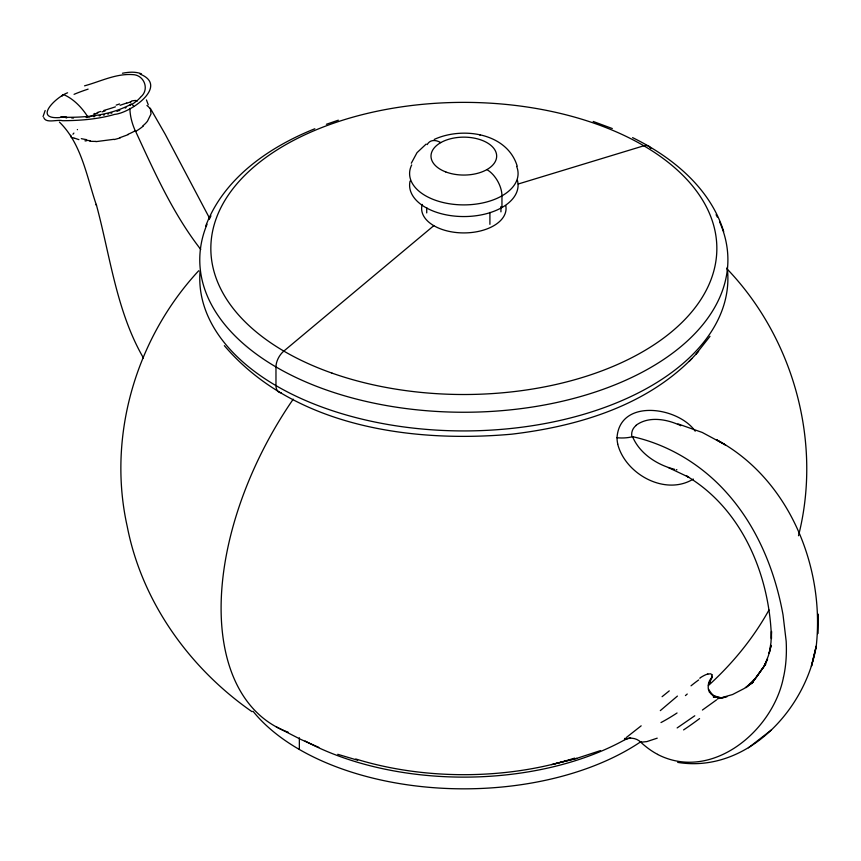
<?xml version="1.0" encoding="UTF-8"?>
<svg xmlns="http://www.w3.org/2000/svg" width="861" height="861" viewBox="0 0 861 861"><rect width="100%" height="100%" fill="white"/><g stroke="black" fill="none" stroke-linecap="round" stroke-linejoin="round"><path stroke-width="1.29" d="M617.746 444.061A28.8 23.699 62.5 0 1 617.014 437.732C619.651 398.051 678.21 406.747 695.214 431.2M43.05 116.59L45.159 110.499M798.502 535.736C822.298 442.08 793.562 338.072 726.738 268.578M43.771 117.623C46.01 123.726 57.267 119.216 62.562 120.712C80.116 120.615 97.831 119.27 114.75 114.362C130.366 112.974 169.402 85.917 140.074 74.089M783.435 677.478C772.898 731 711.595 782.24 657.556 754.408M411.31 163.213L417.004 152.677L426.163 144.056M205.693 226.12C223.645 178.27 269.073 147.08 314.835 128.752M768.981 609.986C753.278 638.335 732.388 663.766 708.42 685.517M709.991 336.35L695.817 354.334M709.324 682.999L712.413 676.832A14.271 13.733 9.3 0 0 709.593 692.621M141.043 96.723C149.728 89.135 144.024 74.799 132.669 74.616C115.955 73.411 100.339 81.558 84.55 85.831M198.697 270.752C136.038 338.19 107.001 436.279 127.245 526.523C141.861 601.796 189.495 668.201 251.993 711.681M677.682 762.383C746.283 773.608 805.767 709.894 816.26 645.987C824.946 566.796 788.956 478.619 716.836 439.928L725.597 445.008L702.221 432.437L677.951 423.881M140.601 97.239L138.61 99.295M224.344 345.648C293.353 426.593 411.127 443.157 511.714 434.181C576.741 426.453 644.781 406.457 691.846 358.574M689.166 361.469L698.583 351.363M138.061 99.801L134.413 102.728M626.464 737.403L641.165 725.834M142.926 125.824L145.025 123.919A51.735 25.615 -7.2 0 0 147.457 121.218L151.03 113.932L150.277 108.228L165.247 134.327L209.535 218.188M677.413 696.086L660.312 710.616M636.064 425.269C648.344 416.175 665.618 418.952 678.716 424.753M433.804 225.668L283.829 351.094A14.271 8.287 -59.7 0 0 275.972 366.937L275.972 385.61A14.271 8.287 -59.7 0 0 281.343 392.831M753.267 681.923L745.841 687.702L756.292 677.359L765.773 663.917L751.588 683.699L763.492 667.103L767.592 658.988L764.611 665.413L768.453 655.565L771.155 645.341L769.217 653.284L770.972 642.521L771.51 631.425L771.434 638.582C769.82 575.665 742.386 509.023 686.411 475.918L688.811 477.252L668.437 467.609M748.435 747.822L771.499 729.859M702.415 710.034L716.567 699.864M694.784 715.771L677.144 727.932M753.343 681.772L744.141 688.542L732.539 694.536L718.978 698.432L726.867 696.84M693.299 479.05C665.381 496.248 625.366 474.271 617.692 444.072M133.057 103.664L133.746 103.202M699.745 678.199L700.477 677.715M131.615 104.59L132.346 104.138M720.592 697.884L713.306 696.969L720.829 697.733L712.94 695.548L710.454 693.245L715.932 697.001L712.94 695.548L708.399 689.155M67.599 92.794C56.277 96.841 32.406 119.668 59.958 117.537M131.109 104.224C109.595 115.729 84.572 117.892 60.582 117.182L66.76 117.354L61.045 117.182M125.189 108.055L126.04 107.647M630.607 737.716L624.742 739.567A14.271 14.217 -6.8 0 1 640.842 742.214L646.859 741.601L657.223 738.168M434.256 139.417C462.422 126.481 507.107 132.798 517.203 166.098M128.397 134.542L119.98 137.652M93.871 113.824L94.85 113.437M118.904 110.682L119.84 110.326M116.988 111.37L117.946 111.026M120.131 105.29L126.675 103.029M97.207 112.576L100.672 111.424M326.384 124.285L338.33 120.185M551.61 764.633L576.741 758.369L600.558 750.577M518.214 184.006L643.834 145.789A14.271 8.287 -59.7 0 1 650.808 148.415M103.837 110.445L107.894 109.25A52.499 10.278 -19.5 0 0 115.406 106.839M110.908 113.265L111.941 112.963M707.753 674.077L710.648 673.808L712.187 674.863M107.776 114.082L108.82 113.824M554.075 763.955L576.741 758.369M130.345 101.91L131.367 101.663M113.91 139.31L95.915 141.645M103.503 115.051L104.579 114.825M718.978 698.432L724.176 697.442M99.144 115.88L100.242 115.686M122.445 73.239C128.719 72.023 135.371 71.463 141.462 73.82M93.698 116.709L94.785 116.569M86.143 117.505L87.209 117.419M135.801 101.028L136.565 100.995A22.451 14.831 -37.2 0 1 137.265 101.081M73.529 118L71.754 118M65.996 117.86L66.717 117.892M676.326 469.675L676.918 469.783M479.566 134.876L480.169 134.983M674.55 469.32C657.169 464.897 639.669 453.715 632.555 436.645A14.271 4.187 -1.1 0 1 616.96 437.722M632.555 436.645C668.975 444.771 702.242 465.177 726.932 493.052A126.685 73.142 60 0 1 746.573 518.935C761.813 542.667 772.425 569.164 779.13 596.512A221.503 127.891 60 0 1 783.047 615.002L786.168 641.187A160.856 92.87 60 0 1 783.445 677.478M78.921 139.643L74.369 138.126M337.749 754.301L357.659 760.231M593.175 121.455L612.311 128.537M318.828 747.38L301.038 739.524L276.252 726.856M679.716 425.237L680.707 425.732M632.587 137.62C672.28 157.079 710.185 187.999 723.703 231.62M59.42 122.09C81.666 143.712 86.8 177.097 96.486 205.37L96.249 204.369C110.208 255.803 116.332 311.079 143.432 357.982M200.731 249.421C172.9 213.679 154.367 171.877 135.468 131.012M146.435 99.919L148.243 104.762M501.952 207.512L501.952 195.856A21.407 12.28 60.3 0 0 486.906 169.585M500.941 206.554L500.941 211.86M489.909 212.398L489.909 224.323M426.722 207.619L426.722 212.915M299.348 737.791L299.348 749.447M427.207 144.594A21.407 12.28 60.3 0 1 440.767 142.614M517.396 180.304A54.243 31.319 0 0 1 464.488 216.552A54.243 31.319 0 0 1 410.084 181.058M516.632 166.399A54.243 31.319 0 0 1 462.508 204.886A54.243 31.319 0 0 1 411.709 164.925M505.741 205.585A42.211 24.377 0 0 1 462.798 232.911A42.211 24.377 0 0 1 422.234 204.412M727.19 267.351A264.058 152.451 0 0 1 467.039 430.92A264.058 152.451 0 0 1 200.086 271.043M719.581 221.837A264.058 152.451 0 0 1 465.962 412.247A264.058 152.451 0 0 1 207.06 224.226M209.191 219.437A264.058 152.451 0 0 1 210.977 215.863M716.072 214.69A264.058 152.451 0 0 1 717.31 217.069M288.187 732.216A256.922 148.34 -60 0 1 293.224 399.17M574.653 758.121A228.38 131.851 0 0 1 355.722 758.971M62.196 96.066A2.852 1.647 60.1 0 1 63.951 94.764A42.824 24.678 60 0 1 87.747 116.762M130.119 105.537A2.852 1.593 59.9 0 1 131.529 104.278A2.852 1.593 59.9 0 1 133.735 106.506M143.378 125.954A58.311 30.555 -4.2 0 1 135.952 131.227M135.36 131.033A42.802 24.84 59.8 0 1 129.893 108.368M135.091 130.829A58.677 30.2 -4.8 0 1 128.031 134.305M146.951 105.505A31.889 15.885 -10.3 0 1 149.814 108.368M131.496 101.038A21.966 13.453 -32.6 0 1 136.07 100.468M126.664 103.212A25.873 10.989 -24.8 0 1 130.28 102.115M119.55 103.966A42.512 3.573 -19.1 0 1 116.17 105.117M102.018 111.876A63.025 14.583 -12.1 0 1 105.053 110.972M95.485 113.813A51.111 22.182 -6.4 0 1 97.81 112.974M88.715 117.365A48.281 27.886 0.6 0 1 94.785 114.621M74.057 94.333A56.062 14.691 -15.7 0 1 88.113 89.124M77.339 129.699A39.907 4.832 -42 0 1 77.49 129.516M72.937 134.241A31.814 6.059 -29.7 0 1 73.895 133.089M71.032 136.092A27.175 6.027 -14.6 0 1 70.677 135.274M72.066 137.706A21.934 4.014 4.8 0 1 70.71 136.092M73.777 138.072A22.408 3.196 10.3 0 1 72.873 137.663M86.66 139.633A30.587 9.342 0.4 0 1 81.311 138.653M86.165 140.989A35.419 12.657 -2.3 0 1 84.916 140.795M90.276 140.677A30.845 12.689 -4.3 0 1 86.789 140.343M95.991 141.387A35.032 16.284 -6.1 0 1 89.856 141.236M120.228 137.878A49.669 23.71 -6.3 0 1 114.093 139.579M631.866 436.678A15.832 13.216 19.2 0 1 636.204 425.409M657.556 754.333A69.612 40.187 60 0 1 640.832 742.247L640.993 741.59A232.621 134.305 0 0 1 253.005 711.24M711.918 675.035A55.039 11.053 -35 0 1 711.53 677.381M624.849 739.438A29.468 2.357 -31.3 0 1 625.215 738.125M669.266 690.877A108.206 5.564 -39.4 0 1 662.087 696.689M685.431 695.58A59.183 0.732 -40.6 0 1 687.25 694.02M691.017 685.819A32.966 5.629 -40.8 0 1 698.68 679.942M700.585 677.553A24.958 5.564 -42.1 0 1 707.828 674.002M677.047 712.983A106.29 44.148 -42.2 0 1 660.99 722.551M699.584 718.58A62.788 8.954 -38.6 0 1 683.58 729.913M717.471 699.057A12.484 1.152 -36.6 0 1 719.688 697.873M710.594 682.31A46.881 9.299 -33.3 0 1 709.625 683.72M627.174 738.447A232.621 134.305 0 0 1 305.138 741.02M817.842 614.076L817.713 633.545L817.842 614.076M816.217 646.213L811.439 666.156L816.217 646.213M445.718 171.909A32.826 18.953 0 0 0 496.603 157.251A32.826 18.953 0 0 0 449.184 139.138A32.826 18.953 0 0 0 445.718 171.909M332.023 373.125A253.016 146.079 0 0 0 716.772 252.004A253.016 146.079 0 0 0 342.71 120.196A253.016 146.079 0 0 0 332.023 373.125"/></g></svg>
